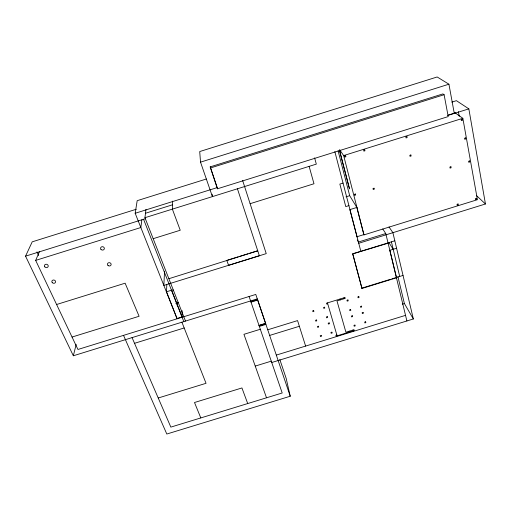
<?xml version="1.0" encoding="UTF-8"?>
<svg xmlns="http://www.w3.org/2000/svg" width="511" height="511" viewBox="0 0 511 511"><rect width="100%" height="100%" fill="white"/><g stroke="black" fill="none" stroke-linecap="round" stroke-linejoin="round"><path stroke-width="0.77" d="M177.106 318.455L182.108 316.903L171.6 290.197L166.509 291.775L177.106 318.787L135.179 213.272L137.184 200.676L206.342 179.01M177.26 305.897L177.298 302.761M171.6 290.197L173.293 289.986M172.629 201.117L172.367 209.133L180.236 230.244L153.172 238.688M166.497 292.094L166.803 284.716M164.548 271.207L163.846 285.419L266.231 253.622L242.629 180.479M185.493 321.08L144.945 217.712L145.967 209.465M141.873 219.826L140.844 227.529L35.668 260.393L77.94 349.473L255.781 294.438L290.229 396.236L166.81 434.031L123.534 335.363M257.282 298.878L73.341 355.777L76.171 344.42M35.668 260.393L39.392 251.719M73.341 355.777L25.55 256.158L32.212 241.837L136.265 209.261M212.148 194.244L212.41 196.614L200.523 162.153L448.92 84.2L454.285 113.416M210.213 166.88L442.909 93.909L444.11 94.714L448.217 116.585L217.405 188.802L210.213 166.88L216.996 186.854M210.34 168.01L444.11 94.714M451.852 102.104L456.412 100.673L468.843 108.862L485.45 203.985L358.735 243.274M448.358 115.045L455.205 112.905M135.179 213.272L217.296 187.575M447.617 115.505L468.843 108.862M145.494 213.253L172.507 204.802M144.945 217.712L316.322 164.12L314.61 157.88M339.738 149.87L343.654 155.574L462.845 118.296L477.427 199.692L363.96 234.894L356.844 207.447L349.882 209.612L357.106 237.021M25.55 256.158L145.335 218.708M250.122 203.691L313.984 183.756L309.129 166.369M343.047 183.085L339.853 184.081L345.775 206.604L348.924 205.626M345.985 196.85L349.696 195.694L356.997 207.696M56.606 304.505L125.125 283.196L139.094 316.271L72.045 337.049M227.606 260.15L238.164 256.873M239.672 256.407L247.963 253.826M249.47 253.36L257.768 250.78L168.873 278.712M228.519 265.337L259.364 255.756L237.436 188.789M356.959 236.746L363.806 234.626M394.818 240.802L352.692 253.852L361.98 288.453L396.555 277.78L385.754 233.546L358.415 242.029L357.272 239.94M175.771 303.234L178.671 302.333M352.692 253.852L388.194 243.185M396.581 248.225L389.81 250.32L406.89 320.965M250.805 301.528L257.487 299.465M253.916 300.883L257.621 299.733L265.656 323.495L259.09 325.52M134.527 343.315L184.184 327.966M361.833 288.147L390.366 279.338M391.873 278.872L395.623 277.716M403.026 275.429L396.376 277.479L396.555 277.78M327.73 303.77L326.74 304.077L326.484 303.208L344.995 297.498L345.238 298.373L336.979 300.922L345.909 332.207L353.995 329.716L354.232 330.553L336.123 336.123L335.88 335.286L336.851 334.992M259.786 325.13L265.624 323.329L265.726 323.827L259.154 325.852L259.058 325.354M259.345 326.42L265.918 324.396M260.323 329.263L243.939 334.315L266.518 397.788M267.745 329.793L297.568 320.595L305.623 346.081M269.655 335.427L299.363 326.274M402.323 304.173L404.393 303.534L413.354 318.979L271.737 362.51M276.31 355.094L405.536 315.351M255.238 366.087L271.271 361.156M158.231 397.999L206.042 383.301L181.903 322.192M448.92 84.2L437.161 76.969L199.712 151.556L200.523 162.153M454.847 112.65L462.845 118.296M476.405 195.521L485.45 203.985M389.012 226.929L392.895 232.684L413.354 318.979M382.758 228.947L385.754 233.546M388.916 242.604L393.195 249.272M36.958 251.91L38.651 255.513M132.055 337.611L170.846 427.107L282.2 392.985L249.081 296.508M200.804 417.928L194.499 402.508L241.933 387.951L247.714 403.549M143.553 219.264L183.826 321.598M228.481 265.037L226.89 260.68M279.836 359.578L286.154 378.312L290.229 396.236M327.474 302.902L337.094 335.823M340.032 299.031L340.281 299.9M349.141 331.211L349.377 332.048M343.999 297.804L344.248 298.68M353.024 330.017L353.261 330.853M352.839 254.133L361.98 288.453M334.839 151.626L360.836 251.329M339.464 149.947L349.505 188.91L339.457 150.413M338.078 150.771L349.696 195.694M343.654 155.574L363.96 234.894M397.922 276.643L404.393 303.534M391.42 241.856L399.704 276.457M257.589 299.58L257.685 300.053L251.003 302.122L250.92 301.643M458.399 111.641L459.248 116.342M217.245 187.594L217.405 188.802M182.108 310.65L182.108 317.235M345.628 155.702L344.548 156.04L344.816 157.081L345.896 156.743L345.628 155.702M364.713 149.736L363.634 150.074L363.883 151.122L364.969 150.783L364.713 149.736M406.909 136.539L405.83 136.878L406.053 137.938L407.139 137.6L406.909 136.539M462.251 119.235L461.165 119.58L461.356 120.647L462.442 120.309L462.251 119.235M410.876 154.98L409.803 155.318L410.026 156.347L411.093 156.015L410.876 154.98M465.604 137.9L464.525 138.238L464.716 139.279L465.789 138.947L465.604 137.9M355.394 194.014L354.34 194.346L354.589 195.336L355.643 195.01L355.394 194.014M374.033 188.208L372.979 188.54L373.222 189.536L374.276 189.204L374.033 188.208M450.919 166.765L449.865 167.097L450.057 168.106L451.117 167.774L450.919 166.765M469.635 160.933L468.574 161.265L468.759 162.281L469.82 161.949L469.635 160.933M458.06 203.998L457.026 204.317L457.211 205.281L458.246 204.962L458.06 203.998M476.354 198.319L475.319 198.638L475.492 199.609L476.527 199.29L476.354 198.319M313.652 310.547L312.662 310.854L312.924 311.716L313.914 311.416L313.652 310.547M324.523 307.194L323.533 307.501L323.789 308.369L324.779 308.063L324.523 307.194M347.94 299.97L346.95 300.276L347.193 301.145L348.183 300.845L347.94 299.97M358.831 296.61L357.841 296.917L358.077 297.792L359.067 297.485L358.831 296.61M316.513 319.995L315.53 320.295L315.792 321.151L316.769 320.844L316.513 319.995M327.315 316.66L326.337 316.967L326.586 317.823L327.57 317.516L327.315 316.66M350.584 309.494L349.601 309.794L349.843 310.656L350.821 310.349L350.584 309.494M361.411 306.153L360.427 306.459L360.657 307.322L361.641 307.015L361.411 306.153M318.398 326.222L317.42 326.523L317.682 327.366L318.653 327.066L318.398 326.222M329.161 322.907L328.183 323.208L328.432 324.057L329.41 323.757L329.161 322.907M352.328 315.772L351.351 316.073L351.587 316.922L352.564 316.622L352.328 315.772M363.11 312.451L362.127 312.751L362.363 313.607L363.34 313.307L363.11 312.451M321.202 335.465L320.231 335.765L320.486 336.602L321.457 336.302L321.202 335.465M331.895 332.176L330.924 332.476L331.166 333.313L332.137 333.012L331.895 332.176M354.921 325.092L353.944 325.392L354.18 326.229L355.151 325.929L354.921 325.092M365.633 321.796L364.656 322.096L364.886 322.939L365.857 322.639L365.633 321.796M108.115 265.586A1.872 1.661 9.6 0 0 111.123 264.653A1.872 1.661 9.6 0 0 108.607 262.756A1.872 1.661 9.6 0 0 108.115 265.586M100.948 249.336A1.897 1.693 11.8 0 0 104.199 249.144A1.897 1.693 11.8 0 0 102.257 246.692A1.897 1.693 11.8 0 0 100.948 249.336M52.231 282.577A1.891 1.635 13 0 0 55.456 282.372A1.891 1.635 13 0 0 53.463 280.009A1.891 1.635 13 0 0 52.231 282.577M44.834 266.857A1.916 1.661 14.9 0 0 48.098 266.659A1.916 1.661 14.9 0 0 46.067 264.238A1.916 1.661 14.9 0 0 44.834 266.857"/></g></svg>
